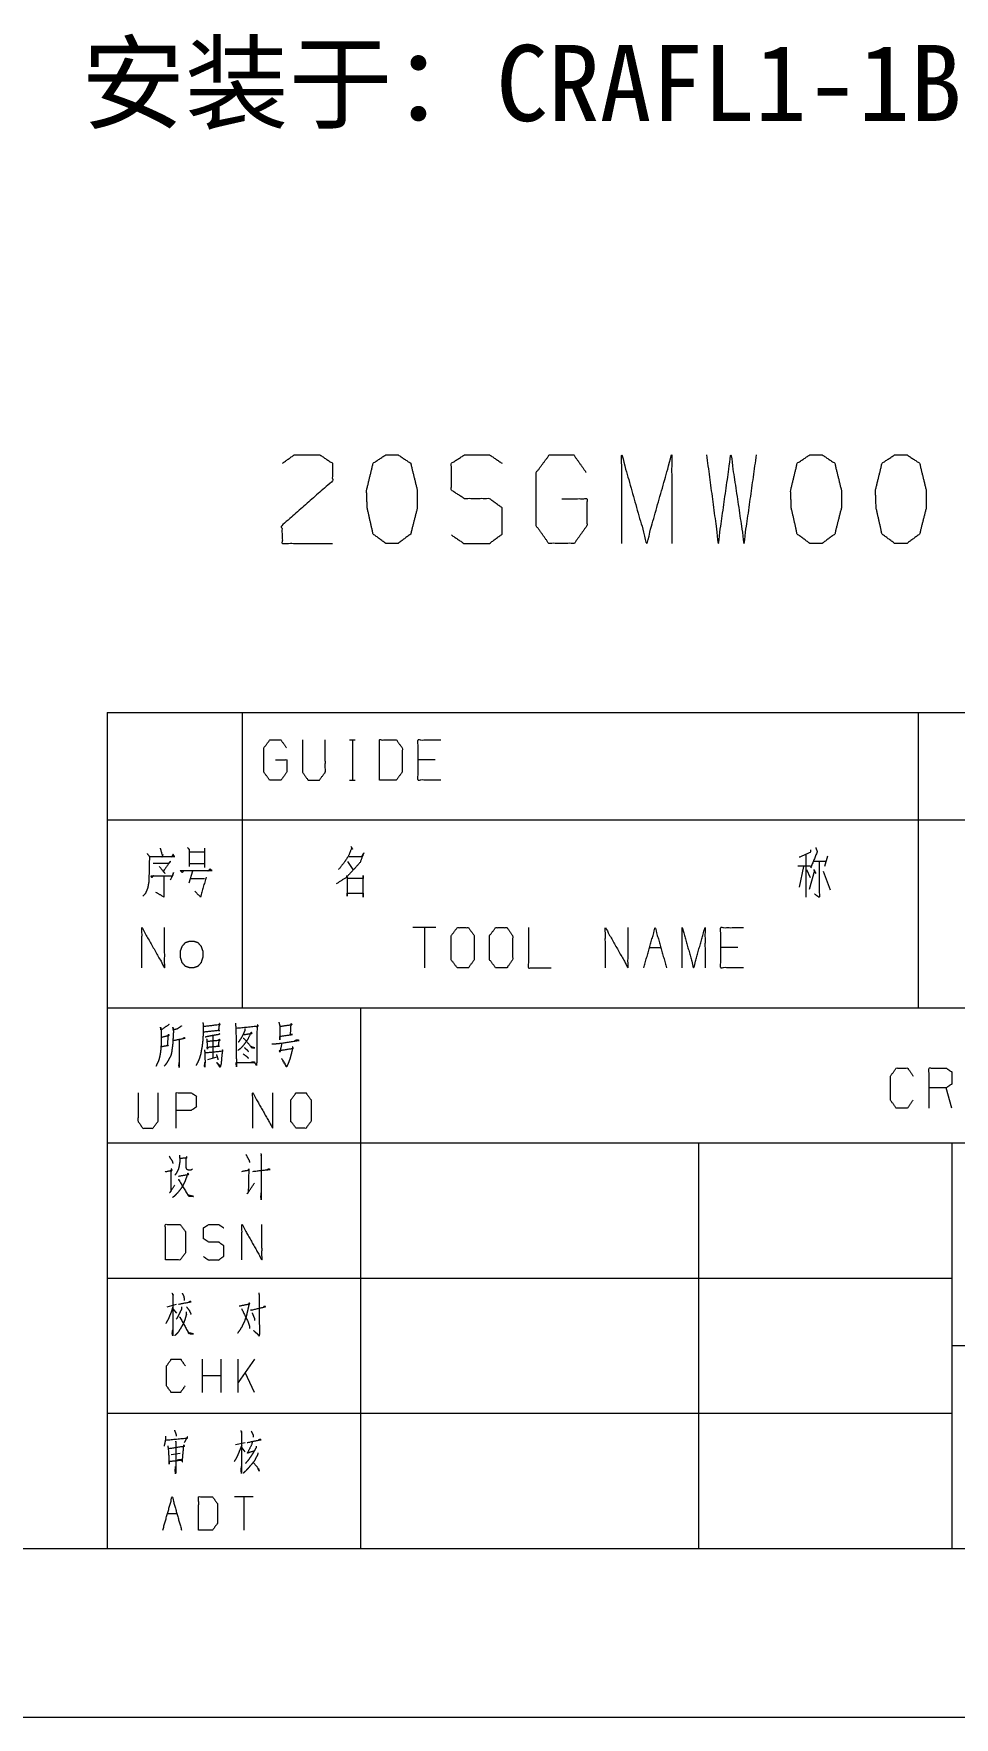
# Model space of a CAD drawing. Header units: millimetres. Extents: x 0 to 841, y 0 to 594.
# Drawn here: x 646.7 to 701.1, y 0 to 99.6 of the extents above; entities that cross this region are included whole.
import ezdxf

# ---------------------------------------------------------------- set-up
doc = ezdxf.new("R2010")
doc.units = ezdxf.units.MM
doc.layers.add('101', color=7, linetype='Continuous', true_color=0xffffff)

msp = doc.modelspace()

# ---------------------------------------------------------------- linework, layer by layer
at = {"layer": '101', "color": 72, "linetype": 'Continuous', "lineweight": 18}
for p, q in [((651, 59.463), (651, 53.113)), ((651, 59.463), (659, 59.463)), ((659, 59.463), (699, 59.463)), ((659, 59.463), (659, 53.113)), ((699, 59.463), (699, 53.113)), ((699, 59.463), (729, 59.463)), ((665.347, 57.85), (665.683, 57.85)), ((665.524, 57.85), (665.524, 55.475)), ((670.413, 56.675), (669.405, 56.675)), ((665.347, 55.475), (665.683, 55.475)), ((651, 53.113), (659, 53.113)), ((651, 53.113), (651, 42)), ((659, 53.113), (699, 53.113)), ((659, 53.113), (659, 42)), ((699, 53.113), (729, 53.113)), ((699, 53.113), (699, 42)), ((655.84, 51.225), (656.759, 51.225)), ((656.776, 51.45), (656.776, 50.3)), ((692.355, 51.075), (692.355, 48.55)), ((693.627, 50.975), (693.45, 50.35)), ((655.84, 50.525), (656.759, 50.525)), ((656.052, 50.075), (655.84, 49.375)), ((665.231, 50.65), (665.549, 50.175)), ((691.877, 50.4), (692.637, 50.4)), ((692.213, 50.35), (691.948, 49.125)), ((692.39, 50.175), (692.602, 49.7)), ((692.867, 50.125), (692.549, 49)), ((692.779, 50.675), (693.557, 50.675)), ((692.796, 50.175), (692.938, 49.95)), ((693.38, 50.075), (693.786, 48.975)), ((655.893, 49.65), (656.776, 49.65)), ((670.449, 46.737), (669.106, 46.737)), ((669.778, 46.737), (669.778, 44.363)), ((683.101, 45.563), (683.772, 45.563)), ((688.325, 45.563), (687.318, 45.563)), ((651, 42), (659, 42)), ((659, 42), (699, 42)), ((699, 42), (729, 42)), ((657.271, 40.327), (657.255, 39.024)), ((656.974, 38.936), (657.52, 39.091)), ((700.985, 36.052), (700.649, 37.252)), ((655.095, 24.429), (654.539, 24.285)), ((654.905, 24.181), (655.11, 23.912)), ((656.646, 19.223), (656.646, 21.19)), ((657.758, 19.223), (657.758, 21.19)), ((658.767, 19.223), (658.767, 21.19)), ((659.733, 21.19), (658.767, 19.824)), ((657.758, 20.217), (656.646, 20.217)), ((659.733, 19.223), (659.177, 20.403)), ((659.174, 16.244), (658.603, 16.119)), ((658.969, 15.954), (659.159, 15.705)), ((654.799, 15.561), (655.326, 15.643)), ((659.657, 13.046), (658.545, 13.046)), ((659.101, 13.046), (659.101, 11.079)), ((654.58, 12.073), (655.136, 12.073))]:
    msp.add_line(p, q, dxfattribs=at)
at = {"layer": '101', "color": 133, "linetype": 'Continuous', "lineweight": 18}
for p, q in [((651, 42), (651, 10)), ((651, 42), (831, 42)), ((666, 42), (666, 10)), ((651, 34), (831, 34)), ((686, 34), (686, 10)), ((701, 34), (701, 10)), ((651, 26), (701, 26)), ((701, 22), (810, 22)), ((651, 18), (701, 18)), ((25, 10), (831, 10)), ((651, 10), (831, 10)), ((0, 0), (841, 0))]:
    msp.add_line(p, q, dxfattribs=at)
at = {"layer": '101', "color": 72, "linetype": 'Continuous', "lineweight": 18}
for points, knots in [([(677.916, 72.127), (679.397, 72.127), (679.397, 70.529), (678.657, 69.482), (677.137, 69.482), (676.397, 70.529), (676.397, 73.671), (677.176, 74.718), (678.618, 74.718), (679.358, 73.671)], [0, 0, 0.103295, 0.214796, 0.304261, 0.410275, 0.49974, 0.718896, 0.809958, 0.910534, 1, 1]), ([(661.379, 74.222), (662.08, 74.718), (663.6, 74.718), (664.34, 74.222), (664.34, 73.175), (661.34, 70.529), (661.379, 69.482), (664.34, 69.482)], [0, 0, 0.069693, 0.192975, 0.265273, 0.350226, 0.67474, 0.759753, 1, 1]), ([(668.229, 69.482), (668.969, 70.033), (669.359, 71.576), (669.359, 72.624), (668.969, 74.222), (668.229, 74.718), (667.489, 74.718), (666.748, 74.222), (666.359, 72.624), (666.398, 71.576), (666.748, 70.033), (667.489, 69.482), (668.229, 69.482)], [0, 0, 0.067524, 0.183971, 0.260583, 0.380943, 0.44614, 0.500307, 0.565503, 0.685863, 0.762528, 0.878309, 0.945834, 1, 1]), ([(671.378, 69.978), (672.118, 69.482), (673.638, 69.482), (674.378, 70.033), (674.378, 71.576), (673.638, 72.127), (672.157, 72.127), (671.378, 72.624), (671.378, 74.222), (672.157, 74.718), (673.638, 74.718), (674.378, 74.222)], [0, 0, 0.068037, 0.184053, 0.254519, 0.372335, 0.4428, 0.555844, 0.62637, 0.748394, 0.818919, 0.931963, 1, 1]), ([(681.455, 69.482), (681.455, 74.718), (682.935, 69.482), (684.416, 74.718), (684.416, 69.482)], [0, 0, 0.245192, 0.5, 0.754808, 1, 1]), ([(686.474, 74.718), (687.175, 69.482), (687.915, 74.718), (688.695, 69.482), (689.435, 74.718)], [0, 0, 0.249745, 0.499742, 0.750003, 1, 1]), ([(693.324, 69.482), (694.064, 70.033), (694.454, 71.576), (694.454, 72.624), (694.064, 74.222), (693.324, 74.718), (692.584, 74.718), (691.843, 74.222), (691.454, 72.624), (691.493, 71.576), (691.843, 70.033), (692.584, 69.482), (693.324, 69.482)], [0, 0, 0.067527, 0.183973, 0.260585, 0.380944, 0.446143, 0.500306, 0.565505, 0.685864, 0.76253, 0.87831, 0.945837, 1, 1]), ([(698.343, 69.482), (699.083, 70.033), (699.473, 71.576), (699.473, 72.624), (699.083, 74.222), (698.343, 74.718), (697.603, 74.718), (696.862, 74.222), (696.473, 72.624), (696.512, 71.576), (696.862, 70.033), (697.603, 69.482), (698.343, 69.482)], [0, 0, 0.067527, 0.183974, 0.260586, 0.380946, 0.446145, 0.500306, 0.565505, 0.685865, 0.762531, 0.878313, 0.94584, 1, 1]), ([(660.971, 56.675), (661.642, 56.675), (661.642, 55.95), (661.307, 55.475), (660.617, 55.475), (660.281, 55.95), (660.281, 57.375), (660.635, 57.85), (661.289, 57.85), (661.625, 57.375)], [0, 0, 0.103298, 0.214798, 0.304266, 0.410278, 0.499742, 0.718897, 0.809959, 0.910536, 1, 1]), ([(662.576, 57.85), (662.576, 55.95), (662.894, 55.475), (663.565, 55.475), (663.919, 55.95), (663.919, 57.85)], [0, 0, 0.337152, 0.4386, 0.55778, 0.662848, 1, 1]), ([(667.129, 55.475), (668.118, 55.475), (668.472, 55.95), (668.472, 57.375), (668.118, 57.85), (667.129, 57.85), (667.129, 55.475)], [0, 0, 0.142139, 0.227162, 0.43179, 0.516813, 0.658952, 1, 1]), ([(670.748, 55.475), (669.405, 55.475), (669.405, 57.85), (670.748, 57.85)], [0, 0, 0.26539, 0.73461, 1, 1]), ([(653.369, 51.125), (653.51, 50.95), (653.475, 49.45), (653.404, 49.075), (653.28, 48.775), (653.121, 48.6)], [0, 0, 0.084324, 0.646703, 0.789734, 0.911367, 1, 1]), ([(653.528, 50.95), (654.995, 50.95), (654.907, 51.075), (654.818, 50.9)], [0, 0, 0.807756, 0.89205, 1, 1]), ([(654.147, 51.45), (654.27, 51), (654.306, 51.075), (654.253, 50.9)], [0, 0, 0.637154, 0.750351, 1, 1]), ([(655.769, 51.475), (655.857, 51.375), (655.857, 50.35)], [0, 0, 0.115207, 1, 1]), ([(665.32, 50.95), (666.08, 50.95), (666.203, 51.175), (665.974, 50.6), (665.549, 50.125), (665.143, 49.7), (664.56, 49.325)], [0, 0, 0.213825, 0.286067, 0.460277, 0.639448, 0.804909, 1, 1]), ([(665.426, 51.55), (665.532, 51.375), (665.479, 51.45), (665.284, 50.975), (665.055, 50.625), (664.701, 50.175)], [0, 0, 0.113647, 0.164663, 0.449692, 0.682207, 1, 1]), ([(692.637, 51.35), (692.637, 51.2), (691.948, 50.9)], [0, 0, 0.16634, 1, 1]), ([(692.938, 51.475), (693.026, 51.225), (692.637, 50.275)], [0, 0, 0.205277, 1, 1]), ([(653.758, 49.825), (653.652, 49.7), (653.599, 49.8), (654.889, 49.8), (654.942, 50), (654.747, 49.55)], [0, 0, 0.072386, 0.122372, 0.692159, 0.783527, 1, 1]), ([(653.74, 50.55), (654.659, 50.55), (654.765, 50.675), (654.323, 50.075), (654.429, 49.95), (654.111, 50.35)], [0, 0, 0.367174, 0.432656, 0.730333, 0.795825, 1, 1]), ([(654.359, 49.825), (654.359, 48.55), (653.899, 48.825)], [0, 0, 0.704208, 1, 1]), ([(655.504, 50.075), (655.451, 50), (655.345, 50.125), (657.201, 50.125), (657.095, 50.2), (656.971, 50.075)], [0, 0, 0.03799, 0.105799, 0.873513, 0.927241, 1, 1]), ([(665.161, 49.8), (665.214, 49.725), (665.214, 48.6), (665.214, 48.775), (666.15, 48.775), (666.15, 48.55), (666.15, 49.825), (666.15, 49.65), (665.249, 49.65)], [0, 0, 0.018727, 0.24808, 0.283758, 0.474741, 0.520612, 0.780546, 0.816223, 1, 1]), ([(693.15, 50.675), (693.15, 48.525), (692.867, 48.725)], [0, 0, 0.861245, 1, 1]), ([(656.865, 49.725), (656.529, 48.55), (656.193, 48.9)], [0, 0, 0.715851, 1, 1]), ([(653.068, 44.363), (653.068, 46.737), (654.412, 44.363), (654.412, 46.737)], [0, 0, 0.317574, 0.682426, 1, 1]), ([(655.451, 44.663), (655.645, 44.438), (655.893, 44.363), (656.123, 44.363), (656.37, 44.438), (656.564, 44.663), (656.67, 44.988), (656.67, 45.338), (656.564, 45.638), (656.37, 45.862), (656.123, 45.938), (655.893, 45.938), (655.645, 45.862), (655.451, 45.638), (655.345, 45.338), (655.345, 44.988), (655.451, 44.663)], [0, 0, 0.063224, 0.118194, 0.167047, 0.222025, 0.285249, 0.357934, 0.432349, 0.5, 0.563224, 0.618202, 0.667055, 0.722025, 0.78525, 0.8529, 0.927315, 1, 1]), ([(671.718, 44.363), (672.39, 44.363), (672.726, 44.838), (672.726, 46.263), (672.39, 46.737), (671.718, 46.737), (671.365, 46.263), (671.365, 44.838), (671.718, 44.363)], [0, 0, 0.102686, 0.19162, 0.409477, 0.498411, 0.601098, 0.69162, 0.909477, 1, 1]), ([(673.995, 44.363), (674.666, 44.363), (675.002, 44.838), (675.002, 46.263), (674.666, 46.737), (673.995, 46.737), (673.641, 46.263), (673.641, 44.838), (673.995, 44.363)], [0, 0, 0.10268, 0.191619, 0.409477, 0.498415, 0.601096, 0.691619, 0.909477, 1, 1]), ([(675.935, 46.737), (675.935, 44.363), (677.279, 44.363)], [0, 0, 0.638733, 1, 1]), ([(680.488, 44.363), (680.488, 46.737), (681.832, 44.363), (681.832, 46.737)], [0, 0, 0.317574, 0.682426, 1, 1]), ([(682.765, 44.363), (683.437, 46.737), (684.108, 44.363)], [0, 0, 0.499999, 1, 1]), ([(685.041, 44.363), (685.041, 46.737), (685.713, 44.363), (686.385, 46.737), (686.385, 44.363)], [0, 0, 0.245192, 0.499999, 0.754808, 1, 1]), ([(688.661, 44.363), (687.318, 44.363), (687.318, 46.737), (688.661, 46.737)], [0, 0, 0.26539, 0.73461, 1, 1]), ([(654.68, 41.011), (654.617, 40.967), (654.196, 40.68), (654.165, 40.857), (654.212, 40.68), (654.212, 40.106), (654.196, 39.753), (654.18, 39.51), (654.149, 39.267), (654.102, 39.046), (654.04, 38.826), (653.962, 38.671), (653.899, 38.539)], [0, 0, 0.024368, 0.186804, 0.243943, 0.302156, 0.485025, 0.59767, 0.675198, 0.753202, 0.825102, 0.898193, 0.953349, 1, 1]), ([(655.414, 40.923), (655.164, 40.747), (654.93, 40.68), (654.898, 40.857), (654.93, 40.592), (654.914, 40.327), (654.898, 40.04), (654.883, 39.797), (654.852, 39.576), (654.82, 39.333), (654.773, 39.157), (654.695, 39.024), (654.617, 38.87), (654.539, 38.737), (654.461, 38.627), (654.383, 38.539)], [0, 0, 0.096323, 0.172941, 0.229419, 0.313419, 0.396988, 0.487497, 0.564125, 0.634338, 0.711439, 0.768977, 0.817389, 0.871907, 0.92032, 0.962889, 1, 1]), ([(656.677, 41.122), (656.693, 40.923), (656.693, 40.57), (656.677, 40.239), (656.662, 40.018), (656.631, 39.731), (656.584, 39.488), (656.537, 39.223), (656.474, 39.024), (656.396, 38.826), (656.272, 38.583)], [0, 0, 0.076502, 0.212087, 0.339339, 0.424292, 0.535104, 0.630036, 0.733299, 0.813245, 0.895184, 1, 1]), ([(656.724, 40.901), (657.692, 41.011), (657.645, 41.056), (657.598, 40.658), (657.677, 40.658), (656.709, 40.548)], [0, 0, 0.391072, 0.416916, 0.577577, 0.608912, 1, 1]), ([(658.597, 41.078), (658.628, 40.791), (658.659, 38.516), (658.644, 38.759), (659.752, 38.759), (659.674, 38.781), (659.518, 38.759)], [0, 0, 0.069513, 0.617086, 0.67568, 0.942516, 0.962044, 1, 1]), ([(658.644, 40.791), (659.955, 40.923), (659.908, 40.989), (659.877, 40.791), (659.861, 38.803), (659.846, 38.583), (659.736, 38.759)], [0, 0, 0.328132, 0.348331, 0.398412, 0.893175, 0.948283, 1, 1]), ([(661.172, 41.144), (661.235, 40.879), (661.235, 40.106), (661.235, 40.305), (661.984, 40.415), (661.859, 40.415), (661.89, 40.967), (661.906, 41.056), (661.937, 40.989), (661.828, 40.967), (661.235, 40.879)], [0, 0, 0.076614, 0.294118, 0.350048, 0.563216, 0.598355, 0.753962, 0.779204, 0.799818, 0.831203, 1, 1]), ([(654.243, 39.687), (654.274, 39.709), (654.633, 39.775), (654.586, 39.753), (654.633, 40.437), (654.664, 40.349), (654.227, 40.239)], [0, 0, 0.022681, 0.239272, 0.269991, 0.67699, 0.732558, 1, 1]), ([(654.914, 40.062), (655.616, 40.195), (655.57, 40.217), (655.492, 40.172)], [0, 0, 0.834801, 0.895274, 1, 1]), ([(655.273, 40.106), (655.273, 38.472), (655.257, 38.583), (655.273, 38.759)], [0, 0, 0.849783, 0.907772, 1, 1]), ([(657.677, 40.459), (657.63, 40.415), (657.239, 40.349), (657.021, 40.305), (656.818, 40.261)], [0, 0, 0.072258, 0.516577, 0.766872, 1, 1]), ([(656.896, 40.15), (656.912, 39.996), (656.943, 39.554), (656.927, 39.665), (657.661, 39.731), (657.598, 39.731), (657.645, 40.128), (657.677, 40.062), (656.912, 39.996)], [0, 0, 0.056493, 0.217483, 0.258029, 0.525921, 0.548622, 0.694151, 0.720787, 1, 1]), ([(659.081, 40.437), (659.143, 40.415), (659.58, 40.482), (659.534, 40.548), (659.331, 40.128), (659.175, 39.907), (659.034, 39.731), (658.894, 39.576), (658.737, 39.466)], [0, 0, 0.033928, 0.260453, 0.30201, 0.540801, 0.679357, 0.795012, 0.902031, 1, 1]), ([(659.159, 40.769), (659.159, 40.658), (659.018, 40.327), (658.847, 40.062), (658.769, 39.952)], [0, 0, 0.119857, 0.510428, 0.853217, 1, 1]), ([(659.05, 40.195), (659.096, 40.195), (659.58, 39.62), (659.752, 39.62), (659.58, 39.665), (659.502, 39.709)], [0, 0, 0.037884, 0.645152, 0.78405, 0.927467, 1, 1]), ([(660.751, 39.863), (660.954, 39.863), (661.359, 39.907), (662.359, 40.062), (662.249, 40.084), (662.093, 40.04)], [0, 0, 0.107045, 0.322378, 0.855631, 0.914429, 1, 1]), ([(661.344, 39.907), (661.235, 39.378), (661.203, 39.466), (662.031, 39.598), (661.984, 39.687), (661.984, 39.598), (661.89, 39.223), (661.828, 38.98), (661.75, 38.781), (661.687, 38.627), (661.64, 38.516), (661.609, 38.494), (661.328, 39.002), (661.625, 38.539)], [0, 0, 0.136368, 0.159976, 0.371153, 0.396349, 0.418608, 0.516109, 0.579315, 0.633123, 0.675134, 0.705359, 0.714995, 0.861272, 1, 1]), ([(656.771, 39.51), (656.787, 39.311), (656.802, 38.803), (656.787, 38.472), (656.771, 38.561), (656.802, 38.781)], [0, 0, 0.147471, 0.523365, 0.76867, 0.835022, 1, 1]), ([(656.802, 39.333), (657.864, 39.444), (657.833, 39.51), (657.817, 39.4), (657.77, 38.892), (657.755, 38.693), (657.692, 38.472), (657.489, 38.759), (657.708, 38.539)], [0, 0, 0.37408, 0.399746, 0.438828, 0.617586, 0.687454, 0.767884, 0.891101, 1, 1]), ([(657.474, 39.223), (657.536, 39.046), (657.567, 38.914)], [0, 0, 0.579206, 1, 1]), ([(659.065, 39.267), (659.268, 39.113), (659.362, 39.002)], [0, 0, 0.637922, 1, 1]), ([(659.128, 39.643), (659.299, 39.488), (659.377, 39.378)], [0, 0, 0.630834, 1, 1]), ([(698.691, 36.527), (698.355, 36.052), (697.701, 36.052), (697.365, 36.527), (697.365, 37.952), (697.701, 38.427), (698.373, 38.427), (698.708, 37.952)], [0, 0, 0.114572, 0.243362, 0.357933, 0.638582, 0.753154, 0.885428, 1, 1]), ([(699.642, 36.052), (699.642, 38.427), (700.649, 38.427), (700.985, 38.202), (700.985, 37.477), (700.649, 37.252), (699.642, 37.252)], [0, 0, 0.400956, 0.571043, 0.639279, 0.761676, 0.829913, 1, 1]), ([(652.835, 36.96), (652.835, 35.282), (653.116, 34.862), (653.709, 34.862), (654.022, 35.282), (654.022, 36.96)], [0, 0, 0.33715, 0.438599, 0.557782, 0.66285, 1, 1]), ([(655.098, 34.862), (655.098, 36.96), (655.988, 36.96), (656.285, 36.761), (656.285, 36.121), (655.972, 35.922), (655.098, 35.922)], [0, 0, 0.401145, 0.571315, 0.639588, 0.762043, 0.832818, 1, 1]), ([(659.624, 34.862), (659.624, 36.96), (660.81, 34.862), (660.81, 36.96)], [0, 0, 0.317575, 0.682425, 1, 1]), ([(662.184, 34.862), (662.777, 34.862), (663.073, 35.282), (663.073, 36.54), (662.777, 36.96), (662.184, 36.96), (661.871, 36.54), (661.871, 35.282), (662.184, 34.862)], [0, 0, 0.102685, 0.191619, 0.409478, 0.498412, 0.601096, 0.691619, 0.909477, 1, 1]), ([(654.677, 33.219), (654.864, 32.91), (654.896, 32.777)], [0, 0, 0.726446, 1, 1]), ([(655.286, 33.263), (655.302, 33.064), (655.302, 32.843), (655.27, 32.645), (655.224, 32.446), (655.161, 32.313), (655.099, 32.203), (655.021, 32.093)], [0, 0, 0.161542, 0.340476, 0.503495, 0.668951, 0.787649, 0.890429, 1, 1]), ([(655.317, 33.086), (655.739, 33.13), (655.707, 33.197), (655.661, 33.02), (655.661, 32.865), (655.661, 32.578), (655.676, 32.512), (655.707, 32.446), (655.77, 32.424), (655.848, 32.402), (655.957, 32.402), (656.02, 32.424), (656.066, 32.468)], [0, 0, 0.256863, 0.301246, 0.41201, 0.505693, 0.679674, 0.720921, 0.765315, 0.805449, 0.854615, 0.920842, 0.961001, 1, 1]), ([(659.219, 33.307), (659.406, 32.976), (659.437, 32.843)], [0, 0, 0.736536, 1, 1]), ([(660.108, 33.373), (660.124, 33.219), (660.124, 30.635), (660.108, 30.812), (660.124, 31.033)], [0, 0, 0.049515, 0.872926, 0.929447, 1, 1]), ([(654.443, 32.291), (654.864, 32.38), (654.802, 32.468), (654.786, 32.291), (654.771, 31.121), (654.693, 31.033), (655.021, 31.497)], [0, 0, 0.167417, 0.209463, 0.278404, 0.733404, 0.779227, 1, 1]), ([(655.224, 32.026), (655.832, 32.137), (655.786, 32.203), (655.645, 31.806), (655.567, 31.629), (655.489, 31.474), (655.364, 31.276), (655.224, 31.099), (655.083, 30.945), (654.974, 30.834), (654.88, 30.768)], [0, 0, 0.254937, 0.288355, 0.46205, 0.541622, 0.612966, 0.709675, 0.802668, 0.888738, 0.952739, 1, 1]), ([(658.985, 32.313), (659.422, 32.402), (659.39, 32.446), (659.359, 31.077), (659.297, 30.989), (659.718, 31.607)], [0, 0, 0.16359, 0.18343, 0.685806, 0.725485, 1, 1]), ([(659.625, 32.313), (660.639, 32.424), (660.577, 32.446), (660.452, 32.402)], [0, 0, 0.837036, 0.891368, 1, 1]), ([(655.208, 31.828), (655.239, 31.828), (655.817, 30.856), (656.113, 30.834), (655.817, 30.9), (655.739, 30.989)], [0, 0, 0.016597, 0.617599, 0.775738, 0.937326, 1, 1]), ([(654.459, 27.069), (655.333, 27.069), (655.645, 27.489), (655.645, 28.748), (655.333, 29.167), (654.459, 29.167), (654.459, 27.069)], [0, 0, 0.142136, 0.227161, 0.43179, 0.516816, 0.658952, 1, 1]), ([(656.706, 27.268), (657.003, 27.069), (657.611, 27.069), (657.908, 27.29), (657.908, 27.909), (657.611, 28.129), (657.018, 28.129), (656.706, 28.328), (656.706, 28.968), (657.018, 29.167), (657.611, 29.167), (657.908, 28.968)], [0, 0, 0.068039, 0.184052, 0.25452, 0.372334, 0.442801, 0.555845, 0.62637, 0.748393, 0.818918, 0.931962, 1, 1]), ([(658.985, 27.069), (658.985, 29.167), (660.171, 27.069), (660.171, 29.167)], [0, 0, 0.317575, 0.682425, 1, 1]), ([(654.846, 25.113), (654.92, 24.988), (654.89, 25.03), (654.89, 22.587), (654.861, 22.732), (654.89, 22.939)], [0, 0, 0.048142, 0.065074, 0.880814, 0.930182, 1, 1]), ([(655.446, 25.113), (655.534, 24.926), (655.564, 24.802), (655.564, 24.678)], [0, 0, 0.449921, 0.72868, 1, 1]), ([(659.982, 25.133), (660.011, 24.906), (660.011, 23.332), (660.026, 22.815), (660.011, 22.608), (659.997, 22.566), (659.675, 22.898), (659.997, 22.608)], [0, 0, 0.066217, 0.519982, 0.669306, 0.729161, 0.741827, 0.875056, 1, 1]), ([(654.89, 24.285), (654.803, 23.995), (654.7, 23.746), (654.598, 23.519), (654.481, 23.312)], [0, 0, 0.28594, 0.539662, 0.775435, 1, 1]), ([(655.681, 23.995), (655.695, 23.829), (655.607, 23.539), (655.52, 23.312), (655.417, 23.125), (655.242, 22.836), (655.139, 22.711), (655.007, 22.587)], [0, 0, 0.103476, 0.291955, 0.443857, 0.576191, 0.787108, 0.887318, 1, 1]), ([(655.417, 24.305), (655.403, 24.14), (655.256, 23.85), (655.154, 23.643), (655.095, 23.56)], [0, 0, 0.201933, 0.596286, 0.876827, 1, 1]), ([(655.227, 24.45), (655.973, 24.595), (655.915, 24.616), (655.842, 24.574)], [0, 0, 0.838754, 0.907252, 1, 1]), ([(655.695, 24.305), (655.871, 24.078), (655.915, 23.974), (655.973, 23.85)], [0, 0, 0.535198, 0.744447, 1, 1]), ([(658.811, 24.347), (659.455, 24.471), (659.411, 24.533), (659.368, 24.285), (659.309, 24.036), (659.25, 23.767), (659.133, 23.436), (659.002, 23.167), (658.987, 23.125), (658.87, 22.939), (658.724, 22.732)], [0, 0, 0.244433, 0.272778, 0.366792, 0.461908, 0.564548, 0.695472, 0.807143, 0.823509, 0.905516, 1, 1]), ([(658.958, 24.202), (659.353, 23.394), (659.426, 23.167), (659.441, 23.022)], [0, 0, 0.700222, 0.886543, 1, 1]), ([(659.485, 24.119), (659.529, 24.098), (660.377, 24.305), (660.319, 24.326), (660.26, 24.285)], [0, 0, 0.045965, 0.873309, 0.932105, 1, 1]), ([(659.587, 23.933), (659.719, 23.622), (659.733, 23.477)], [0, 0, 0.698422, 1, 1]), ([(655.285, 23.705), (655.329, 23.664), (655.842, 22.711), (656.12, 22.691), (655.856, 22.753), (655.783, 22.836)], [0, 0, 0.033497, 0.633662, 0.788434, 0.938664, 1, 1]), ([(655.622, 19.617), (655.344, 19.223), (654.803, 19.223), (654.524, 19.617), (654.524, 20.797), (654.803, 21.19), (655.359, 21.19), (655.637, 20.797)], [0, 0, 0.114569, 0.243366, 0.357935, 0.638584, 0.753153, 0.885431, 1, 1]), ([(654.989, 16.989), (655.077, 16.782), (655.106, 16.637)], [0, 0, 0.60334, 1, 1]), ([(658.91, 16.968), (658.969, 16.865), (658.954, 16.885), (658.954, 14.443), (658.94, 14.629), (658.954, 14.836)], [0, 0, 0.039885, 0.048388, 0.86771, 0.930393, 1, 1]), ([(654.463, 16.637), (654.463, 16.451), (654.404, 16.161), (654.375, 16.057)], [0, 0, 0.316024, 0.817546, 1, 1]), ([(654.463, 16.409), (655.78, 16.533), (655.75, 16.596), (655.575, 16.264)], [0, 0, 0.74892, 0.787784, 1, 1]), ([(654.594, 16.078), (654.624, 15.892), (654.682, 14.981), (654.667, 15.147), (655.399, 15.229), (655.311, 15.25), (655.15, 15.209)], [0, 0, 0.083432, 0.487209, 0.560757, 0.88655, 0.926462, 1, 1]), ([(655.399, 15.229), (655.458, 15.126), (655.546, 16.119), (655.575, 16.037), (654.653, 15.892)], [0, 0, 0.055629, 0.522281, 0.563367, 1, 1]), ([(655.048, 16.347), (655.077, 16.306), (655.063, 14.422), (655.033, 14.608), (655.063, 14.836)], [0, 0, 0.021551, 0.822258, 0.902418, 1, 1]), ([(658.969, 16.099), (658.837, 15.768), (658.735, 15.519), (658.647, 15.333), (658.53, 15.147)], [0, 0, 0.339097, 0.594725, 0.790666, 1, 1]), ([(659.832, 16.057), (659.818, 15.954), (659.642, 15.643), (659.628, 15.623), (659.496, 15.416), (659.35, 15.209), (659.189, 15.022)], [0, 0, 0.084867, 0.37449, 0.395073, 0.594273, 0.800096, 1, 1]), ([(659.584, 16.285), (659.569, 16.161), (659.32, 15.664), (659.291, 15.643), (659.745, 15.788)], [0, 0, 0.104847, 0.570662, 0.600718, 1, 1]), ([(659.291, 16.264), (660.111, 16.43), (660.052, 16.451), (659.935, 16.389)], [0, 0, 0.811183, 0.871423, 1, 1]), ([(659.54, 16.927), (659.642, 16.72), (659.657, 16.637), (659.642, 16.575)], [0, 0, 0.609647, 0.831592, 1, 1]), ([(659.935, 15.643), (659.891, 15.498), (659.715, 15.167), (659.54, 14.96), (659.35, 14.733), (659.189, 14.567), (659.057, 14.443)], [0, 0, 0.100505, 0.349354, 0.529552, 0.726518, 0.879827, 1, 1]), ([(659.657, 15.084), (659.95, 14.733), (660.008, 14.567), (659.92, 14.774)], [0, 0, 0.533336, 0.737997, 1, 1]), ([(656.423, 11.079), (657.243, 11.079), (657.535, 11.472), (657.535, 12.652), (657.243, 13.046), (656.423, 13.046), (656.423, 11.079)], [0, 0, 0.142139, 0.227164, 0.431791, 0.516816, 0.658955, 1, 1])]:
    msp.add_open_spline(points, degree=1, knots=knots, dxfattribs=at)
msp.add_open_spline([(654.302, 11.079), (654.858, 13.046), (655.414, 11.079)], degree=1, dxfattribs=at)

# ---------------------------------------------------------------- texts
at = {"layer": '101', "color": 95, "linetype": 'Continuous', "lineweight": 18, "insert": (649.479, 98.98), "char_height": 4.5, "width": 12383.9218, "attachment_point": 1}
msp.add_mtext('{\\fSimSun|b0|i0|c134|p2;安装于：CRAFL1-1B00BP00S夹具}', dxfattribs=at)

doc.saveas('drawing.dxf')
